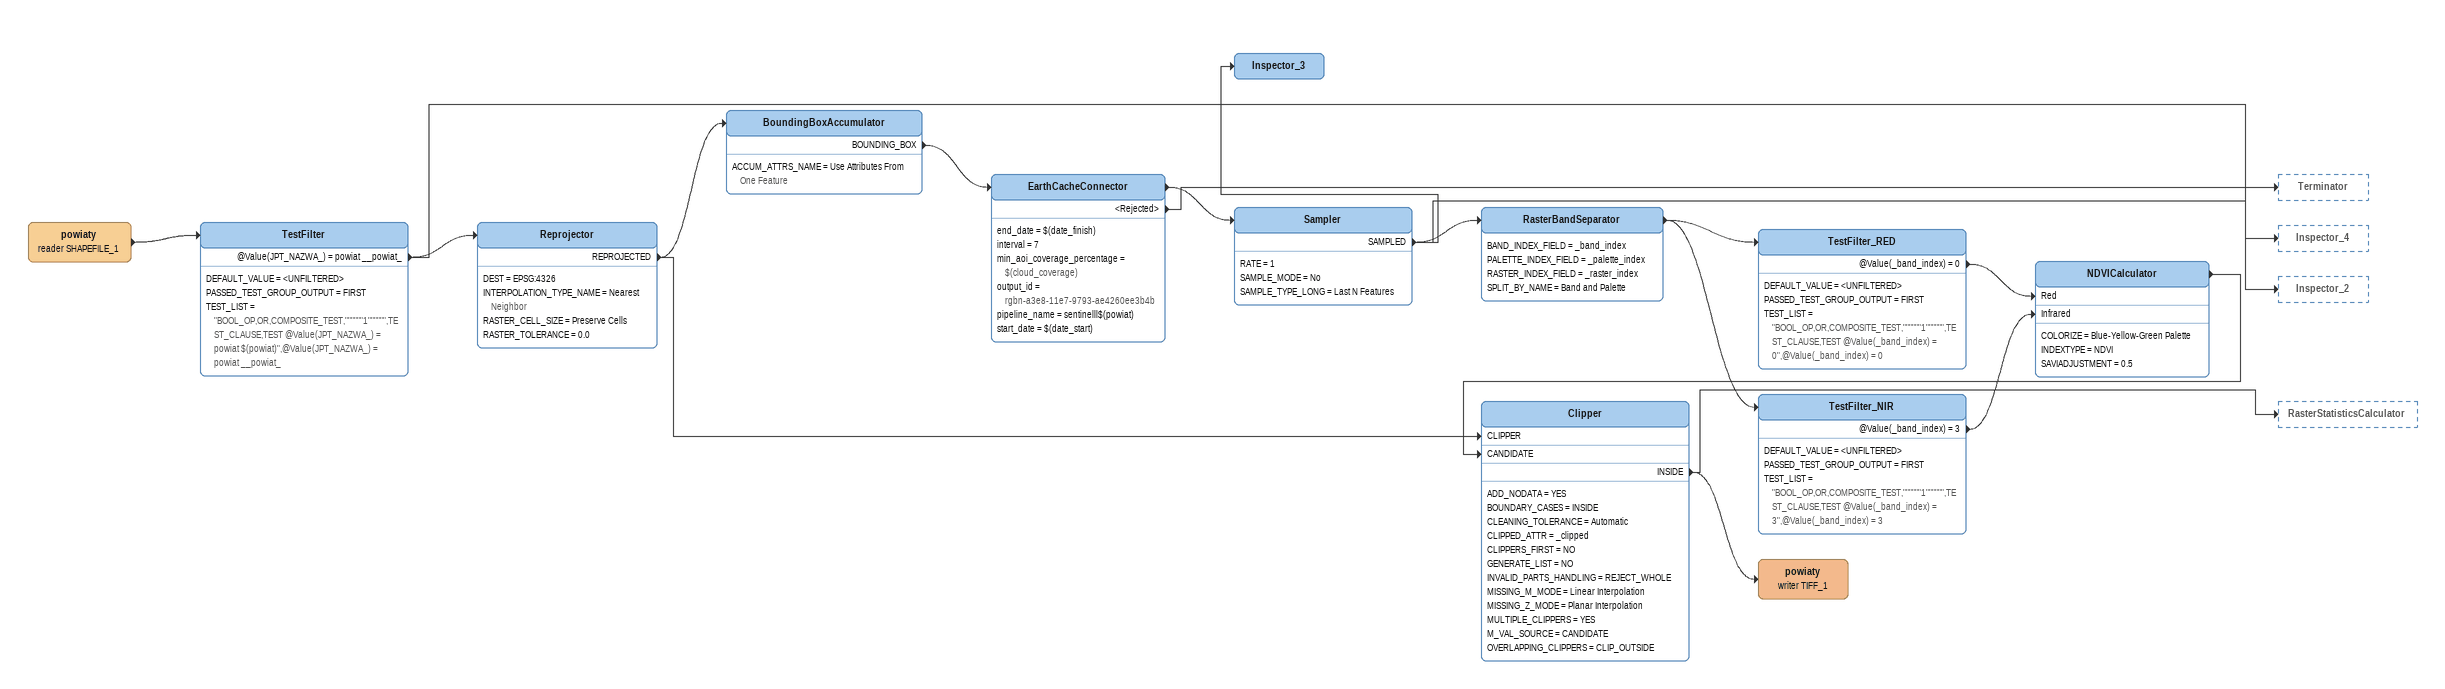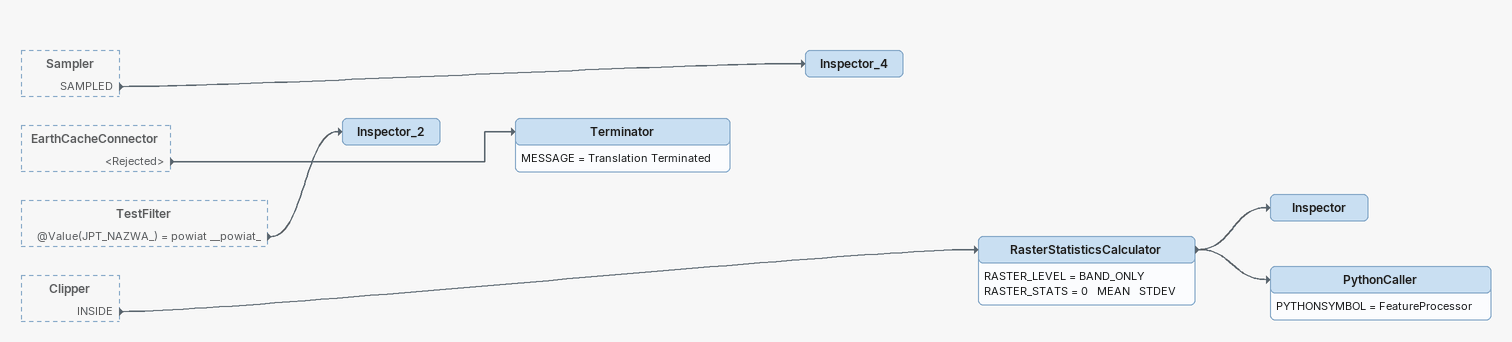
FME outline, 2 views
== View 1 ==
powiaty (reader SHAPEFILE_1)
    -> TestFilter
TestFilter
    DEFAULT_VALUE = <UNFILTERED>
    PASSED_TEST_GROUP_OUTPUT = FIRST
    TEST_LIST = "BOOL_OP,OR,COMPOSITE_TEST,""""""1"""""",TEST_CLAUSE,TEST @Value(JPT_NAZWA_) = powiat $(powiat)",@Value(JPT_NAZWA_) = powiat __powiat_
    @Value(JPT_NAZWA_) = powiat __powiat_ -> Inspector_2
    @Value(JPT_NAZWA_) = powiat __powiat_ -> Reprojector
Reprojector
    DEST = EPSG:4326
    INTERPOLATION_TYPE_NAME = Nearest Neighbor
    RASTER_CELL_SIZE = Preserve Cells
    RASTER_TOLERANCE = 0.0
    REPROJECTED -> Clipper [CLIPPER]
    REPROJECTED -> BoundingBoxAccumulator
BoundingBoxAccumulator
    ACCUM_ATTRS_NAME = Use Attributes From One Feature
    BOUNDING_BOX -> EarthCacheConnector
EarthCacheConnector
    end_date = $(date_finish)
    interval = 7
    min_aoi_coverage_percentage = $(cloud_coverage)
    output_id = rgbn-a3e8-11e7-9793-ae4260ee3b4b
    pipeline_name = sentinelll$(powiat)
    start_date = $(date_start)
    -> Sampler
    <Rejected> -> Terminator
Sampler
    RATE = 1
    SAMPLE_MODE = No
    SAMPLE_TYPE_LONG = Last N Features
    SAMPLED -> RasterBandSeparator
    SAMPLED -> Inspector_4
    SAMPLED -> Inspector_3
Inspector_3
RasterBandSeparator
    BAND_INDEX_FIELD = _band_index
    PALETTE_INDEX_FIELD = _palette_index
    RASTER_INDEX_FIELD = _raster_index
    SPLIT_BY_NAME = Band and Palette
    -> TestFilter_RED
    -> TestFilter_NIR
TestFilter_RED
    DEFAULT_VALUE = <UNFILTERED>
    PASSED_TEST_GROUP_OUTPUT = FIRST
    TEST_LIST = "BOOL_OP,OR,COMPOSITE_TEST,""""""1"""""",TEST_CLAUSE,TEST @Value(_band_index) = 0",@Value(_band_index) = 0
    @Value(_band_index) = 0 -> NDVICalculator [Red]
TestFilter_NIR
    DEFAULT_VALUE = <UNFILTERED>
    PASSED_TEST_GROUP_OUTPUT = FIRST
    TEST_LIST = "BOOL_OP,OR,COMPOSITE_TEST,""""""1"""""",TEST_CLAUSE,TEST @Value(_band_index) = 3",@Value(_band_index) = 3
    @Value(_band_index) = 3 -> NDVICalculator [Infrared]
NDVICalculator
    COLORIZE = Blue-Yellow-Green Palette
    INDEXTYPE = NDVI
    SAVIADJUSTMENT = 0.5
    -> Clipper [CANDIDATE]
Clipper
    ADD_NODATA = YES
    BOUNDARY_CASES = INSIDE
    CLEANING_TOLERANCE = Automatic
    CLIPPED_ATTR = _clipped
    CLIPPERS_FIRST = NO
    GENERATE_LIST = NO
    INVALID_PARTS_HANDLING = REJECT_WHOLE
    MISSING_M_MODE = Linear Interpolation
    MISSING_Z_MODE = Planar Interpolation
    MULTIPLE_CLIPPERS = YES
    M_VAL_SOURCE = CANDIDATE
    OVERLAPPING_CLIPPERS = CLIP_OUTSIDE
    INSIDE -> RasterStatisticsCalculator
    INSIDE -> powiaty (writer TIFF_1)
powiaty (writer TIFF_1)

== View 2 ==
Sampler [outside]
    SAMPLED -> Inspector_4
EarthCacheConnector [outside]
    <Rejected> -> Terminator
TestFilter [outside]
    @Value(JPT_NAZWA_) = powiat __powiat_ -> Inspector_2
Clipper [outside]
    INSIDE -> RasterStatisticsCalculator
RasterStatisticsCalculator
    RASTER_LEVEL = BAND_ONLY
    RASTER_STATS = 0   MEAN   STDEV
    -> Inspector
    -> PythonCaller
Inspector
PythonCaller
    PYTHONSYMBOL = FeatureProcessor
Inspector_4
Terminator
    MESSAGE = Translation Terminated
Inspector_2
